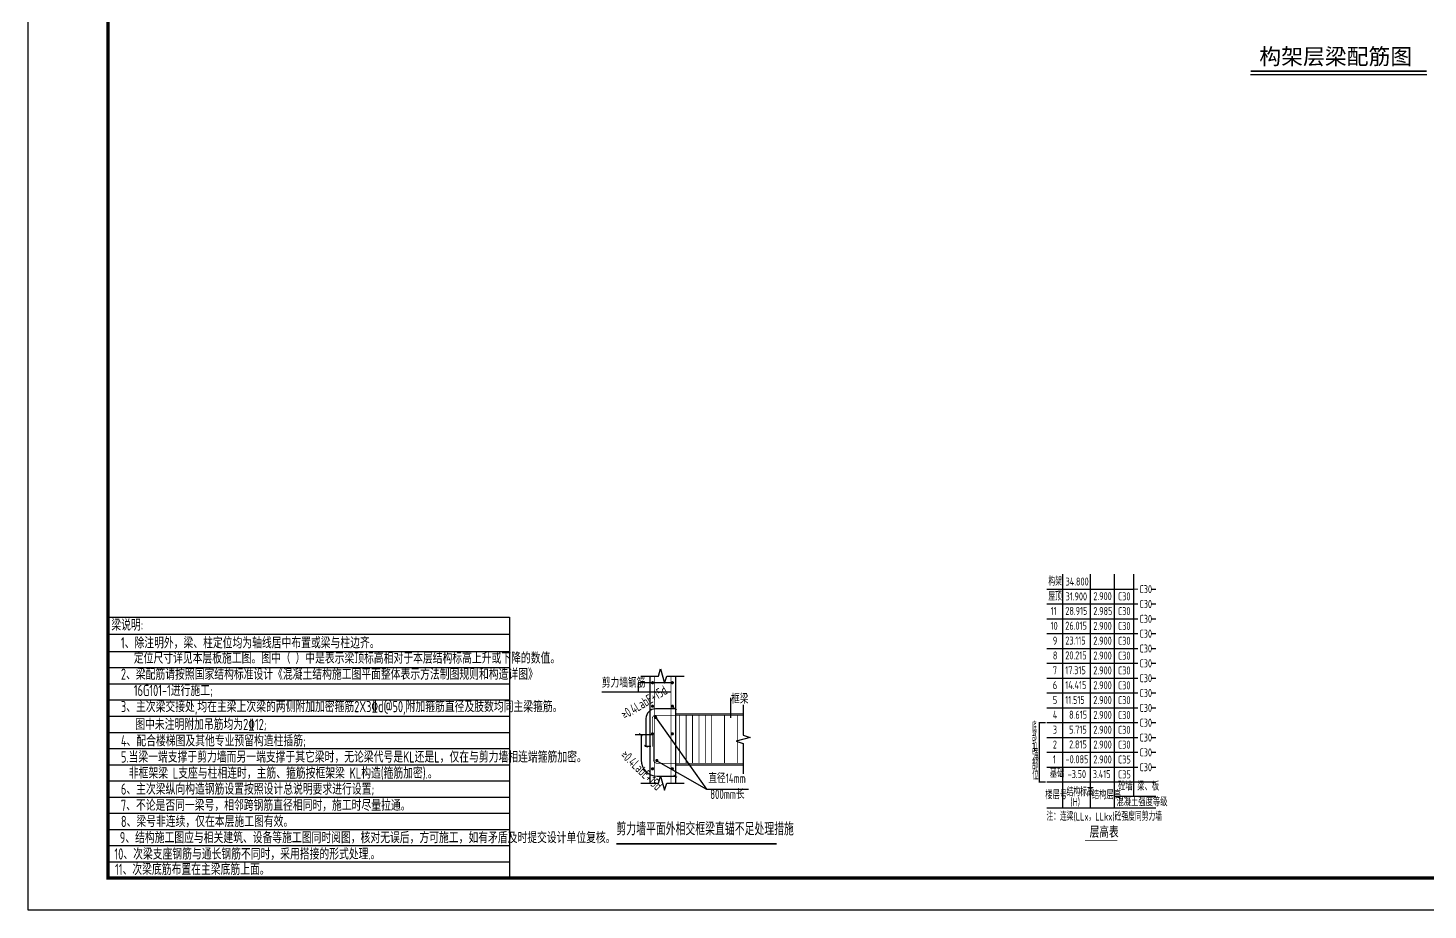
# Model space of a CAD drawing. Extents: x -668857 to 143095, y -247466 to 228182.
# Drawn here: x -113675 to -69943, y -247466 to -219915 of the extents above; entities that cross this region are included whole.
import ezdxf
from ezdxf.enums import TextEntityAlignment as Align

# ---------------------------------------------------------------- set-up
doc = ezdxf.new("R2010")
doc.units = 0
doc.header["$LTSCALE"] = 1000
doc.layers.get('0').update_dxf_attribs({"linetype": 'CONTINUOUS'})
for name, color, linetype in [('-TK', 7, 'CONTINUOUS'), ('DIM', 2, 'CONTINUOUS'), ('LINK', 6, 'CONTINUOUS'), ('REIND', 1, 'CONTINUOUS'), ('S-0-TEXT', 7, 'CONTINUOUS'), ('S-B表格', 2, 'CONTINUOUS'), ('S-引出线', 40, 'CONTINUOUS'), ('S-文字', 7, 'CONTINUOUS'), ('S-表格线', 54, 'CONTINUOUS'), ('TEXT', 2, 'CONTINUOUS'), ('THIN', 7, 'CONTINUOUS')]:
    doc.layers.add(name, color=color, linetype=linetype)
doc.layers.add('7549', color=9, linetype='CONTINUOUS', lineweight=18)
doc.styles.add('-宋体', font='', dxfattribs={"width": 0.7, "height": 300, "bigfont": '宋体.TTF'})
doc.styles.add('TSSD_Norm', font='Tssdeng.shx', dxfattribs={"bigfont": 'tssdchn.shx'})
doc.styles.add('TSSD_REIN', font='tssdeng.shx', dxfattribs={"width": 0.7, "height": 300, "bigfont": 'tssdchn.shx'})
doc.styles.get('-宋体').set_extended_font_data('SimSun')

# ---------------------------------------------------------------- blocks, each defined once
blk = doc.blocks.new('A1')
blk.add_lwpolyline([(0, 59400), (0, 0), (84100, 0), (84100, 59400)], close=True)
at = {"const_width": 100}
blk.add_lwpolyline([(2500, 58400), (2500, 1000), (83100, 1000), (83100, 58400)], close=True, dxfattribs=at)
blk = doc.blocks.new('B20200424131938')
at = {"layer": '7549', "const_width": 40}
blk.add_lwpolyline([(417, 3688), (217, 3688), (217, 1834), (417, 1834)], dxfattribs=at)
at = {"layer": 'S-0-TEXT'}
blk.add_lwpolyline([(1641, 0, 27, 27, 0), (2658, 0, 0, 0, 0)], format="xyseb", dxfattribs=at)
at = {"layer": 'S-B表格'}
for p, q in [((952, 1021), (952, 8323)), ((1817, 1021), (1817, 8323)), ((2567, 1021), (2567, 8323)), ((3167, 1385), (3167, 8323)), ((452, 7859), (3167, 7859)), ((3731, 7859), (3862, 7859)), ((3731, 7859), (3862, 7859)), ((3731, 7859), (3862, 7859)), ((3731, 7859), (3862, 7859)), ((3731, 7859), (3862, 7859)), ((3731, 7859), (3862, 7859)), ((452, 7396), (3167, 7396)), ((452, 7396), (3167, 7396)), ((452, 7396), (3167, 7396)), ((452, 7396), (3167, 7396)), ((3167, 7396), (3298, 7396)), ((3167, 7396), (3298, 7396)), ((3167, 7396), (3298, 7396)), ((3167, 7396), (3298, 7396)), ((3167, 7396), (3298, 7396)), ((3167, 7396), (3298, 7396)), ((3731, 7396), (3862, 7396)), ((3731, 7396), (3862, 7396)), ((3731, 7396), (3862, 7396)), ((3731, 7396), (3862, 7396)), ((3731, 7396), (3862, 7396)), ((3731, 7396), (3862, 7396)), ((452, 6932), (3167, 6932)), ((452, 6932), (3167, 6932)), ((3167, 6932), (3298, 6932)), ((3167, 6932), (3298, 6932)), ((3167, 6932), (3298, 6932)), ((3731, 6932), (3862, 6932)), ((3731, 6932), (3862, 6932)), ((3731, 6932), (3862, 6932)), ((452, 6469), (3167, 6469)), ((452, 6469), (3167, 6469)), ((3167, 6469), (3298, 6469)), ((3167, 6469), (3298, 6469)), ((3167, 6469), (3298, 6469)), ((3731, 6469), (3862, 6469)), ((3731, 6469), (3862, 6469)), ((3731, 6469), (3862, 6469)), ((452, 6005), (3167, 6005)), ((452, 6005), (3167, 6005)), ((3167, 6005), (3298, 6005)), ((3167, 6005), (3298, 6005)), ((3167, 6005), (3298, 6005)), ((3731, 6005), (3862, 6005)), ((3731, 6005), (3862, 6005)), ((3731, 6005), (3862, 6005)), ((452, 5542), (3167, 5542)), ((452, 5542), (3167, 5542)), ((3167, 5542), (3298, 5542)), ((3167, 5542), (3298, 5542)), ((3167, 5542), (3298, 5542)), ((3731, 5542), (3862, 5542)), ((3731, 5542), (3862, 5542)), ((3731, 5542), (3862, 5542)), ((452, 5078), (3167, 5078)), ((452, 5078), (3167, 5078)), ((3167, 5078), (3298, 5078)), ((3167, 5078), (3298, 5078)), ((3167, 5078), (3298, 5078)), ((3731, 5078), (3862, 5078)), ((3731, 5078), (3862, 5078)), ((3731, 5078), (3862, 5078)), ((452, 4615), (3167, 4615)), ((3167, 4615), (3298, 4615)), ((3731, 4615), (3862, 4615)), ((452, 4151), (3167, 4151)), ((3167, 4151), (3298, 4151)), ((3731, 4151), (3862, 4151)), ((452, 3688), (3167, 3688)), ((3167, 3688), (3298, 3688)), ((3731, 3688), (3862, 3688)), ((452, 3224), (3167, 3224)), ((3167, 3224), (3298, 3224)), ((3731, 3224), (3862, 3224)), ((452, 2761), (3167, 2761)), ((3167, 2761), (3298, 2761)), ((3731, 2761), (3862, 2761)), ((452, 2297), (3167, 2297)), ((3167, 2297), (3298, 2297)), ((3731, 2297), (3862, 2297)), ((452, 1834), (3167, 1834)), ((452, 1834), (3862, 1834)), ((452, 1834), (2854, 1834)), ((452, 1834), (2854, 1834)), ((2567, 1385), (3862, 1385)), ((452, 1021), (3862, 1021))]:
    blk.add_line(p, q, dxfattribs=at)
at = {"style": 'TSSD_REIN'}
for s, width, p, p2 in [('底', 0.535575, (-3, 3408), (134, 3408)), ('加', 0.526341, (-3, 2774), (134, 2774)), ('部', 0.530918, (-3, 3100), (134, 3100))]:
    blk.add_text(s, height=285, dxfattribs=dict(at, width=width)).set_placement(p, p2, align=Align.FIT)
for s, height, width, p in [('强', 285, 0.535575, (-3, 2477)), ('部', 285, 0.535575, (-13, 2146)), ('位', 285, 0.535575, (-3, 1820)), ('砼墙', 250, 0.7, (2681, 1495)), ('梁、板', 250, 0.7, (3279, 1495))]:
    blk.add_text(s, height=height, dxfattribs=dict(at, width=width)).set_placement(p, align=Align.BOTTOM_LEFT)
for s, width, p in [('楼层号', 0.7, (405, 1299)), ('结构标高', 0.65, (1070, 1392)), ('(H)', 0.65, (1188, 1086)), ('结构层高', 0.7, (1860, 1299)), ('混凝土强度等级', 0.7, (2629, 1080))]:
    blk.add_text(s, height=250, dxfattribs=dict(at, width=width)).set_placement(p)
at = {"layer": 'S-0-TEXT', "style": 'TSSD_REIN', "width": 0.7}
blk.add_text('层高表', height=360, dxfattribs=at).set_placement((1790, 90))
at = {"layer": 'S-B表格', "style": 'TSSD_REIN'}
for s, width, p in [('构架', 0.65, (503, 7966)), ('34.800', 0.7, (1039, 7969)), ('C30', 0.65, (3345, 7731)), ('C30', 0.65, (3345, 7731)), ('屋顶', 0.65, (503, 7502)), ('31.900', 0.7, (1039, 7505)), ('2.900', 0.7, (1907, 7512)), ('C30', 0.7, (2675, 7508)), ('C30', 0.65, (3345, 7268)), ('C30', 0.65, (3345, 7268)), ('11', 0.7, (572, 7050)), ('28.915', 0.7, (1031, 7053)), ('2.985', 0.7, (1907, 7048)), ('C30', 0.7, (2675, 7045)), ('C30', 0.65, (3345, 6804)), ('10', 0.7, (572, 6587)), ('26.015', 0.7, (1031, 6590)), ('2.900', 0.7, (1907, 6585)), ('C30', 0.7, (2675, 6581)), ('C30', 0.65, (3345, 6341)), ('9', 0.7, (642, 6123)), ('23.115', 0.7, (1031, 6126)), ('2.900', 0.7, (1907, 6121)), ('C30', 0.7, (2675, 6118)), ('C30', 0.65, (3345, 5877)), ('8', 0.7, (642, 5660)), ('20.215', 0.7, (1031, 5663)), ('2.900', 0.7, (1907, 5658)), ('C30', 0.7, (2675, 5654)), ('7', 0.7, (642, 5196)), ('17.315', 0.7, (1031, 5199)), ('2.900', 0.7, (1907, 5194)), ('C30', 0.7, (2675, 5191)), ('C30', 0.65, (3345, 5414)), ('6', 0.7, (642, 4733)), ('14.415', 0.7, (1031, 4736)), ('2.900', 0.7, (1907, 4731)), ('C30', 0.7, (2675, 4727)), ('C30', 0.65, (3345, 4950)), ('5', 0.7, (642, 4269)), ('11.515', 0.7, (1031, 4272)), ('2.900', 0.7, (1907, 4267)), ('C30', 0.7, (2675, 4264)), ('C30', 0.65, (3345, 4487)), ('4', 0.7, (642, 3806)), ('8.615', 0.7, (1150, 3809)), ('2.900', 0.7, (1907, 3804)), ('C30', 0.7, (2675, 3800)), ('C30', 0.65, (3345, 4023)), ('3', 0.7, (642, 3342)), ('5.715', 0.7, (1150, 3345)), ('2.900', 0.7, (1907, 3340)), ('C30', 0.7, (2675, 3337)), ('C30', 0.65, (3345, 3560)), ('2', 0.7, (642, 2879)), ('2.815', 0.7, (1150, 2882)), ('2.900', 0.7, (1907, 2877)), ('C30', 0.7, (2675, 2873)), ('C30', 0.65, (3345, 3096)), ('1', 0.7, (642, 2415)), ('-0.085', 0.7, (1038, 2418)), ('2.900', 0.7, (1907, 2413)), ('C35', 0.7, (2675, 2410)), ('C30', 0.65, (3345, 2633)), ('基础', 0.7, (545, 1974)), ('-3.50', 0.7, (1103, 1955)), ('3.415', 0.7, (1891, 1955)), ('C35', 0.7, (2675, 1946)), ('C30', 0.65, (3345, 2169))]:
    blk.add_text(s, height=250, dxfattribs=dict(at, width=width)).set_placement(p)
at = {"layer": 'TEXT', "style": 'TSSD_REIN', "width": 0.65}
blk.add_text('注：连梁(LLx，LLkx)砼强度同剪力墙', height=250, dxfattribs=at).set_placement((443, 627))
blk = doc.blocks.new('A$C2E181E2C')
at = {"linetype": 'Continuous'}
for points in [[(1215, 5268), (1765, 5268), (1835, 5488), (1955, 5048), (2025, 5268), (2575, 5268)], [(1495, 5268), (1495, 1922)], [(2295, 5268), (2295, 1922)], [(2295, 4091), (4415, 4091)], [(4415, 4371), (4415, 3421), (4635, 3351), (4195, 3231), (4415, 3161), (4415, 2211)], [(2295, 2491), (4415, 2491)], [(1215, 1922), (1765, 1922), (1835, 2142), (1955, 1702), (2025, 1922), (2575, 1922)]]:
    blk.add_lwpolyline(points, dxfattribs=at)
at = {"linetype": 'Continuous', "const_width": 50}
blk.add_lwpolyline([(453, 25), (5462, 25)], dxfattribs=at)
at = {"layer": 'DIM'}
for p, q in [((1378, 3941), (1378, 3062)), ((2295, 4241), (1678, 4241)), ((1546, 3430), (1042, 3430)), ((1226, 3430), (1226, 2641)), ((1726, 2141), (2295, 2141))]:
    blk.add_line(p, q, dxfattribs=at)
at = {"layer": 'DIM', "const_width": 30}
for points in [[(2232, 4284), (2336, 4212)], [(1164, 3473), (1267, 3401)], [(1324, 3111), (1428, 3039)], [(2243, 2177), (2347, 2104)]]:
    blk.add_lwpolyline(points, dxfattribs=at)
at = {"layer": 'DIM'}
blk.add_lwpolyline([(1532, 3062), (1341, 3062)], dxfattribs=at)
for centre, radius, start, end in [((1678, 3941), 300, 90, 180), ((1726, 2641), 500, 180, 270)]:
    blk.add_arc(centre, radius, start, end, dxfattribs=at)
at = {"layer": 'LINK', "color": 1, "const_width": 25}
for points in [[(1641, 5268), (1641, 1922)], [(2162, 5268), (2162, 1922)], [(2432, 4041), (2432, 2541)], [(2632, 4041), (2632, 2541)], [(2832, 4041), (2832, 2541)], [(3032, 4041), (3032, 2541)], [(3232, 4041), (3232, 2541)], [(3432, 4041), (3432, 2541)], [(3832, 4041), (3832, 2541)], [(4232, 4041), (4232, 2541)]]:
    blk.add_lwpolyline(points, dxfattribs=at)
for points in [[(4415, 4041), (1678, 4041, 0.414214), (1578, 3941), (1578, 3062)], [(1607, 3430), (1607, 2641, 0.300979), (1726, 2541), (4415, 2541)]]:
    blk.add_lwpolyline(points, format="xyb", dxfattribs=at)
at = {"layer": 'REIND', "const_width": 50}
for points in [[(1608, 5058, 1), (1558, 5058, 1)], [(2226, 5058, 1), (2176, 5058, 1)], [(1610, 4324, 1), (1560, 4324, 1)], [(2228, 4324, 1), (2178, 4324, 1)], [(1703, 3978, 1), (1653, 3978, 1)], [(1608, 3461, 1), (1558, 3461, 1)], [(2226, 3461, 1), (2176, 3461, 1)], [(1742, 2629, 1), (1692, 2629, 1)], [(1608, 2370, 1), (1558, 2370, 1)], [(2226, 2370, 1), (2176, 2370, 1)]]:
    blk.add_lwpolyline(points, format="xyb", close=True, dxfattribs=at)
at = {"layer": 'THIN'}
for p, q in [((2226, 5058), (1138, 5058)), ((1138, 5058), (1138, 4767)), ((2162, 4767), (0, 4767)), ((1678, 3978), (3271, 1732)), ((1692, 2629), (3271, 1732)), ((3271, 1732), (4577, 1732))]:
    blk.add_line(p, q, dxfattribs=at)
blk.add_lwpolyline([(4015, 4584), (4015, 3965)], dxfattribs=at)
at = {"layer": 'TEXT', "color": 0, "style": 'TSSD_Norm', "width": 0.7}
blk.add_text('剪力墙平面外相交框梁直锚不足处理措施', height=400, dxfattribs=at).set_placement((454, 172), align=Align.BOTTOM_LEFT)
at = {"layer": 'THIN', "style": 'TSSD_REIN', "width": 0.7}
for s, p in [('剪力墙钢筋', (-2, 4818)), ('框梁', (4036, 4317)), ('直径14mm', (3321, 1833)), ('800mm长', (3383, 1337))]:
    blk.add_text(s, height=300, dxfattribs=at).set_placement(p, align=Align.BOTTOM_LEFT)
for rotation, p in [(31.4301, (766, 3828)), (316.0621, (504, 2706))]:
    blk.add_text('≥0.4LabE+15d', height=300, rotation=rotation, dxfattribs=at).set_placement(p, align=Align.BOTTOM_LEFT)

msp = doc.modelspace()

# ---------------------------------------------------------------- linework, layer by layer
at = {"layer": 'S-B表格', "color": 6, "linetype": 'ByBlock', "ltscale": 0.5, "const_width": 30}
msp.add_lwpolyline([(-81852.15, -237441), (-79005.77, -237441)], dxfattribs=at)
at = {"layer": 'S-引出线', "color": 3, "const_width": 56}
msp.add_lwpolyline([(-75484.42, -221260.88), (-69981.76, -221260.88)], dxfattribs=at)
at = {"layer": 'S-引出线', "color": 3}
msp.add_lwpolyline([(-75484.42, -221372.88), (-69981.76, -221372.88)], dxfattribs=at)
at = {"layer": 'S-表格线'}
for p, q in [((-111175.38, -238319.07), (-111175.38, -246465.57)), ((-111175.38, -238319.07), (-98636.12, -238319.07)), ((-98636.12, -238319.07), (-98636.12, -246465.57)), ((-111175.38, -238853.82), (-98636.12, -238853.82)), ((-111175.38, -239388.57), (-98636.12, -239388.57)), ((-111175.38, -239894.07), (-98636.12, -239894.07)), ((-111175.38, -240399.57), (-98636.12, -240399.57)), ((-111175.38, -240905.07), (-98636.12, -240905.07)), ((-111175.38, -241410.57), (-98636.12, -241410.57)), ((-111175.38, -241916.07), (-98636.12, -241916.07)), ((-111175.38, -242421.57), (-98636.12, -242421.57)), ((-111175.38, -242927.07), (-98636.12, -242927.07)), ((-111175.38, -243432.57), (-98636.12, -243432.57)), ((-111175.38, -243938.07), (-98636.12, -243938.07)), ((-111175.38, -244443.57), (-98636.12, -244443.57)), ((-111175.38, -244949.07), (-98636.12, -244949.07)), ((-111175.38, -245454.57), (-98636.12, -245454.57)), ((-111175.38, -245960.07), (-98636.12, -245960.07)), ((-111175.38, -246465.57), (-98636.12, -246465.57))]:
    msp.add_line(p, q, dxfattribs=at)

# ---------------------------------------------------------------- block references
at = {"layer": '-TK'}
msp.add_blockref('A1', (-113675.38, -247465.57), dxfattribs=at)
msp.add_blockref('A$C2E181E2C', (-95748.99, -245424.44))
at = {"layer": 'S-B表格'}
msp.add_blockref('B20200424131938', (-82303.79, -245300.09), dxfattribs=at)

# ---------------------------------------------------------------- texts
at = {"layer": 'S-文字', "style": '-宋体'}
msp.add_text('构架层梁配筋图', height=500, dxfattribs=at).set_placement((-75211.94, -221054.36))
at = {"layer": 'S-文字', "style": 'TSSD_REIN', "width": 0.7}
for s, p in [('梁说明:  ', (-111072.29, -238738.83)), ('1、除注明外，梁、柱定位均为轴线居中布置或梁与柱边齐。', (-110772.44, -239294.25)), ('定位尺寸详见本层板施工图。图中（ ）中是表示梁顶标高相对于本层结构标高上升或下降的数值。', (-110369.65, -239770.5)), ('2、梁配筋请按照国家结构标准设计《混凝土结构施工图平面整体表示方法制图规则和构造详图》', (-110772.44, -240276)), ('16G101-1进行施工;', (-110369.43, -240781.5)), ('3、主次梁交接处,均在主梁上次梁的两侧附加加密箍筋2X3\x84d@50,附加箍筋直径及肢数均同主梁箍筋。', (-110772.44, -241287)), ('图中未注明附加吊筋均为2%%13212;', (-110324.79, -241843.84)), ('4、配合楼梯图及其他专业预留构造柱插筋;', (-110772.44, -242354.75)), ('5.当梁一端支撑于剪力墙而另一端支撑于其它梁时，无论梁代号是KL还是L，仅在与剪力墙相连端箍筋加密。', (-110772.44, -242860.25)), ('非框架梁 L支座与柱相连时，主筋、箍筋按框架梁 KL构造(箍筋加密).。', (-110525.32, -243363.94)), ('6、主次梁纵向构造钢筋设置按照设计总说明要求进行设置;', (-110772.44, -243862.75)), ('7、不论是否同一梁号，相邻跨钢筋直径相同时，施工时尽量拉通。', (-110772.44, -244368.25)), ('8、梁号非连续，仅在本层施工图有效。', (-110772.44, -244873.75)), ('9、结构施工图应与相关建筑、设备等施工图同时阅图，核对无误后，方可施工，如有矛盾及时提交设计单位复核。', (-110808.15, -245379.25)), ('10、次梁支座钢筋与通长钢筋不同时，采用搭接的形式处理.。', (-110974.09, -245890.52)), ('11、次梁底筋布置在主梁底筋上面。', (-110955.4, -246371.47))]:
    msp.add_text(s, height=350, dxfattribs=at).set_placement(p)

doc.saveas('drawing.dxf')
